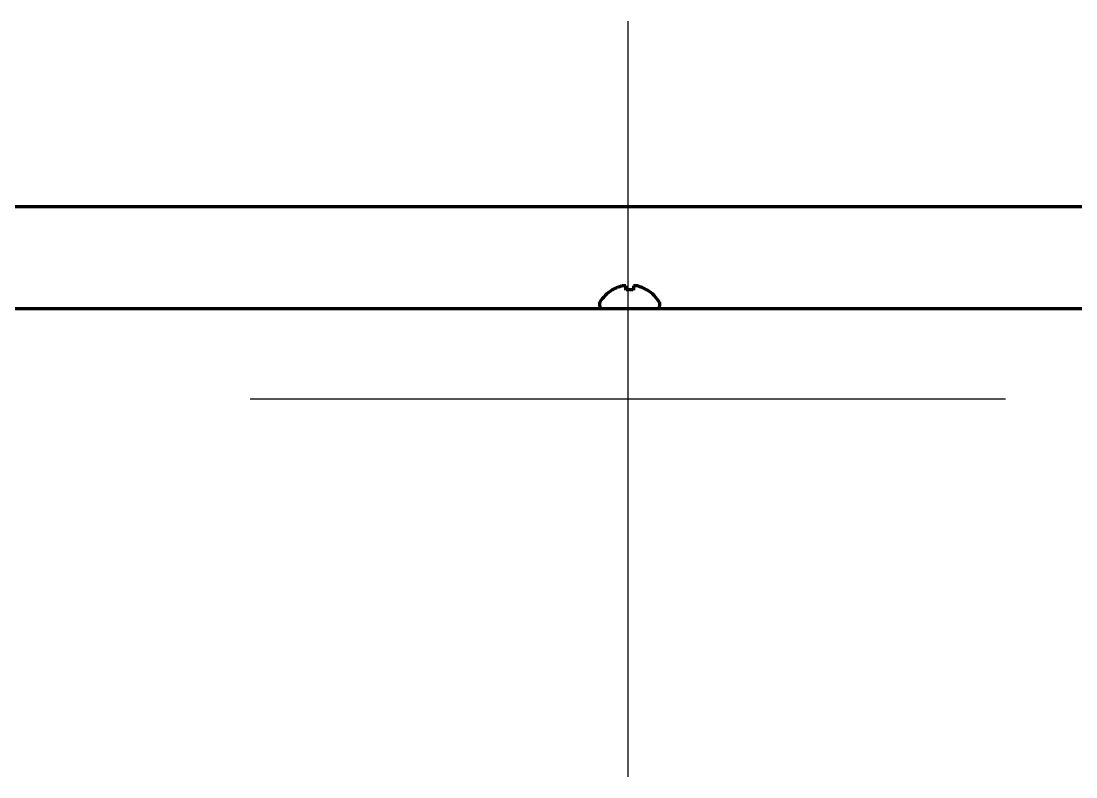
# Model space of a CAD drawing. Header units: inches. Extents: x -2405 to 7588, y 441 to 5654.
# Drawn here: x 2509.2 to 2648.8, y 1383.4 to 1483.4 of the extents above; entities that cross this region are included whole.
import ezdxf

# ---------------------------------------------------------------- set-up
doc = ezdxf.new("R2010")
doc.units = ezdxf.units.IN

# ---------------------------------------------------------------- blocks, each defined once
blk = doc.blocks.new('A$C0B5A562A')
at = {"color": 6}
for p, q in [((0, 50), (0, -50)), ((-50, 0), (50, 0))]:
    blk.add_line(p, q, dxfattribs=at)

msp = doc.modelspace()

# ---------------------------------------------------------------- linework, layer by layer
at = {"linetype": 'Continuous', "lineweight": 70}
for p, q in [((2150.28, 1458.89), (2813.32, 1458.89)), ((2587.48, 1447.85), (2587.48, 1447.88)), ((2592.08, 1447.88), (2592.08, 1447.85)), ((2144.28, 1445.4), (3035.28, 1445.4)), ((2585.78, 1446), (2585.78, 1445.8)), ((2593.78, 1445.8), (2593.78, 1446))]:
    msp.add_line(p, q, dxfattribs=at)
for centre, radius, start, end in [((2589.97, 1443.78), 4.8, 121.3727, 149.6988), ((2589.58, 1443.78), 4.8, 30.3012, 58.6273), ((2586.18, 1446), 0.4, 149.6988, 180), ((2586.18, 1445.8), 0.4, 180, 270), ((2593.38, 1445.8), 0.4, 270, 0), ((2593.38, 1446), 0.4, 0, 30.3012)]:
    msp.add_arc(centre, radius, start, end, dxfattribs=at)
for points in [[(2588.78, 1448.4), (2588.72, 1448.38), (2588.61, 1448.36), (2588.45, 1448.3), (2588.29, 1448.25), (2588.14, 1448.19), (2587.99, 1448.12), (2587.83, 1448.05), (2587.66, 1447.96), (2587.54, 1447.89), (2587.48, 1447.85)], [(2589.28, 1448.4), (2589.25, 1448.4), (2589.2, 1448.41), (2589.12, 1448.41), (2589.05, 1448.41), (2588.98, 1448.41), (2588.91, 1448.41), (2588.84, 1448.41), (2588.8, 1448.4), (2588.78, 1448.4)], [(2590.28, 1447.85), (2590.11, 1447.87), (2589.78, 1447.89), (2589.44, 1447.87), (2589.28, 1447.85)], [(2590.78, 1448.4), (2590.75, 1448.4), (2590.7, 1448.41), (2590.63, 1448.41), (2590.56, 1448.41), (2590.49, 1448.41), (2590.42, 1448.41), (2590.35, 1448.41), (2590.3, 1448.4), (2590.28, 1448.4)], [(2590.28, 1448.4), (2590.28, 1448.38), (2590.28, 1448.36), (2590.28, 1448.3), (2590.28, 1448.25), (2590.28, 1448.19), (2590.28, 1448.12), (2590.28, 1448.05), (2590.28, 1447.96), (2590.28, 1447.89), (2590.28, 1447.85)]]:
    msp.add_open_spline(points, degree=3, dxfattribs=at)
for points in [[(2589.28, 1447.85), (2589.28, 1447.97), (2589.28, 1448.08), (2589.28, 1448.22), (2589.28, 1448.26), (2589.28, 1448.34), (2589.28, 1448.37), (2589.28, 1448.4)], [(2592.08, 1447.85), (2591.87, 1447.97), (2591.66, 1448.08), (2591.34, 1448.22), (2591.23, 1448.26), (2591, 1448.34), (2590.89, 1448.37), (2590.78, 1448.4)]]:
    msp.add_open_spline(points, degree=3, knots=[0, 0, 0, 0, 0.5, 0.5, 0.75, 0.75, 1, 1, 1, 1], dxfattribs=at)

# ---------------------------------------------------------------- block references
msp.add_blockref('A$C0B5A562A', (2589.54, 1433.44))

doc.saveas('drawing.dxf')
